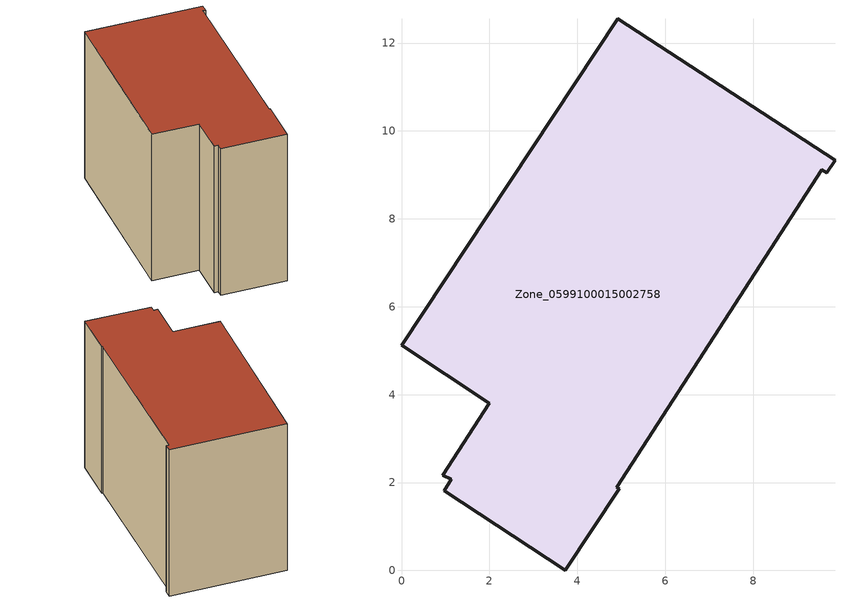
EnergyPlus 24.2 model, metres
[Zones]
Zone_0599100015002758
 floor ground (C_G): 0.94,2.16 2,3.8 0,5.12 4.92,12.56 9.87,9.34 9.67,9.04 9.56,9.12 4.9,1.9 4.95,1.86 3.73,0 0.97,1.81 1.13,2.07 z0.75
 wall outside (C_F): 9.67,9.04 9.87,9.34 4.92,12.56 0,5.12 2,3.8 0.94,2.16 1.13,2.07 0.97,1.81 3.73,0 4.95,1.86 4.9,1.9 9.56,9.12 9.67,9.04 z0.75:9.09
 roof outside (C_R): 2,3.8 0.94,2.16 1.13,2.07 0.97,1.81 3.73,0 4.95,1.86 4.9,1.9 9.56,9.12 9.67,9.04 9.87,9.34 4.92,12.56 0,5.12 z9.09
[BUILDING]
Pand.0599100015002758: North Axis=0; Terrain=City; Loads Convergence Tolerance Value=0.04; Temperature Convergence Tolerance Value=0.4; Solar Distribution=FullExterior; Maximum Number of Warmup Days=25; Minimum Number of Warmup Days=1
[Site:Location]
Rotterdam.The.Hague.AP_ZH_NLD Design_Conditions: Latitude=51.96; Longitude=4.45; Time Zone=1; Elevation=-4.5
[SITE:GROUNDTEMPERATURE:BUILDINGSURFACE]
18, 18, 18, 18, 18, 18, 18, 18, 18, 18, 18, 18
[MATERIAL] Thermal Absorptance=0.9; Solar Absorptance=0.7; Visible Absorptance=0.7
Name | Roughness | Thickness | Conductivity | Density | Specific Heat
G.TC.1965-1974 | MediumSmooth | 0.15 | 0.882353 | 540 | 1210
F.TC.1965-1974 | Rough | 0.3 | 0.697674 | 1920 | 840
R.TC.1965-1974 | MediumRough | 0.2 | 0.232558 | 1500 | 1000
[CONSTRUCTION]
C_G: G.TC.1965-1974
C_F: F.TC.1965-1974
C_R: R.TC.1965-1974
[ZONE]
Zone_0599100015002758: Type=1; Multiplier=1; Ceiling Height=Autocalculate; Volume=Autocalculate; Floor Area=autocalculate; Part of Total Floor Area=Yes
[ZONEINFILTRATION:DESIGNFLOWRATE]
Infil_Zone_0599100015002758: Zone or ZoneList or Space or SpaceList=Zone_0599100015002758; Schedule=AlwaysOn; Design Flow Rate Calculation Method=Flow/Area; Flow Rate per Floor Area=0.003; Constant Term Coefficient=1; Temperature Term Coefficient=0; Velocity Term Coefficient=0; Velocity Squared Term Coefficient=0
[HVACTEMPLATE:ZONE:IDEALLOADSAIRSYSTEM]
Zone_0599100015002758: Maximum Heating Supply Air Temperature=50; Minimum Cooling Supply Air Temperature=13; Maximum Heating Supply Air Humidity Ratio=0.0156; Minimum Cooling Supply Air Humidity Ratio=0.0077; Heating Limit=NoLimit; Cooling Limit=NoLimit; Dehumidification Control Type=ConstantSensibleHeatRatio; Cooling Sensible Heat Ratio=0.7; Dehumidification Setpoint=60; Humidification Control Type=None; Humidification Setpoint=30; Outdoor Air Method=None; Outdoor Air Flow Rate per Person=0.00944; Outdoor Air Flow Rate per Zone Floor Area=0; Outdoor Air Flow Rate per Zone=0; Demand Controlled Ventilation Type=None; Outdoor Air Economizer Type=NoEconomizer; Heat Recovery Type=None; Sensible Heat Recovery Effectiveness=0.7; Latent Heat Recovery Effectiveness=0.65
[ZONECONTROL:THERMOSTAT]
ThermostatControl_Zone_0599100015002758: Zone or ZoneList=Zone_0599100015002758; Control Type Schedule=DualSetpointControlType; Control 1=Thermostat_Zone_0599100015002758; Temperature Difference Between Cutout And Setpoint=0
[THERMOSTATSETPOINT:DUALSETPOINT]
Thermostat_Zone_0599100015002758: Heating Setpoint Temperature Schedule=HeatingSetpoint_Zone_0599100015002758; Cooling Setpoint Temperature Schedule=CoolingSetpoint_Zone_0599100015002758
[SCHEDULE:COMPACT]
HeatingSetpoint_Zone_0599100015002758: Through: 12/31, For: AllDays, Until: 24:00, 21
CoolingSetpoint_Zone_0599100015002758: Through: 12/31, For: AllDays, Until: 24:00, 24
DualSetpointControlType: Through: 12/31, For: AllDays, Until: 24:00, 4
AlwaysOn: Through: 12/31, For: AllDays, Until: 24:00, 1
